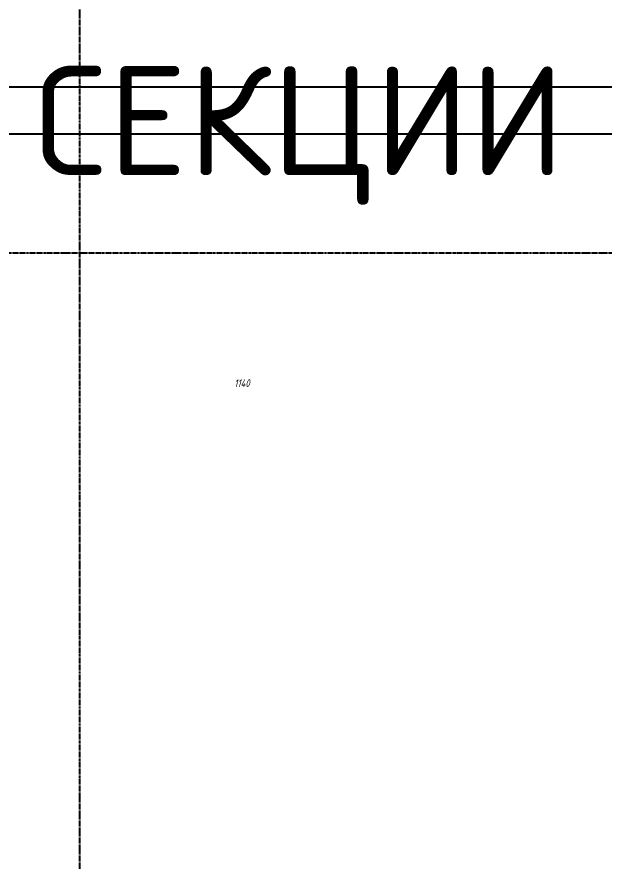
# Model space of a CAD drawing. Header units: millimetres. Extents: x 2140 to 223837, y 2113 to 170313.
# Drawn here: x 39761 to 43523, y 91862 to 97273 of the extents above; entities that cross this region are included whole.
import ezdxf

# ---------------------------------------------------------------- set-up
doc = ezdxf.new("R2010")
doc.units = ezdxf.units.MM
doc.linetypes.add('Линия сетки', pattern=[22.225, 12.7, -3.175, 3.175, -3.175])
doc.layers.add('Стены', color=7, linetype='Continuous')
doc.styles.add('GOST 2.304', font='CS_Gost2304.shx', dxfattribs={"oblique": 15})
doc.styles.get("Standard").update_dxf_attribs({"font": 'isocpeur.ttf'})
doc.dimstyles.new('Оборудование', dxfattribs={"dimscale": 0, "dimtxt": 50, "dimasz": 3, "dimexe": 1.25, "dimexo": 0, "dimtad": 1, "dimtoh": 1, "dimdec": 0, "dimtxsty": 'GOST 2.304', "dimblk": 'NONE', "dimcen": 5, "dimse1": 1, "dimse2": 1, "dimsd1": 1, "dimsd2": 1, "dimadec": 3, "dimazin": 2, "dimtfac": 0.75, "dimtdec": 0, "dimtmove": 1, "dimatfit": 3, "dimfxl": 1, "dimtolj": 1, "dimarcsym": 1})

# ---------------------------------------------------------------- blocks, each defined once
blk = doc.blocks.new('*U1286')
at = {"color": 0, "linetype": 'ByBlock'}
for p, q in [((82080, 150), (350, 150)), ((350, -150), (82080, -150))]:
    blk.add_line(p, q, dxfattribs=at)
blk = doc.blocks.new('*D350')
at = {"layer": 'Defpoints', "color": 0, "linetype": 'ByBlock', "transparency": 16777216}
for p in [(38493, 92786.9), (38493, 92728.9, 0), (39633, 92728.9)]:
    blk.add_point(p, dxfattribs=at)
at = {"color": 0, "linetype": 'ByBlock', "transparency": 16777216, "insert": (39063, 92812.6), "char_height": 50, "attachment_point": 5, "style": 'GOST 2.304'}
blk.add_mtext('\\A1;1140', dxfattribs=at)
blk = doc.blocks.new('_None')
blk = doc.blocks.new('*U1635')
at = {"color": 252, "true_color": 0x939598, "insert": (0, 0), "char_height": 700, "width": 12548.063, "attachment_point": 5}
blk.add_mtext('\\A1;ПРОЕЗДНЫЕ СЕКЦИИ', dxfattribs=at)
blk = doc.blocks.new('*U1636')
at = {"color": 0, "linetype": 'ByBlock', "lineweight": -2, "transparency": 16777216}
blk.add_blockref('*U1635', (0, 0), dxfattribs=at)
blk = doc.blocks.new('Помещение')
at = {"color": 9, "linetype": 'Линия сетки', "true_color": 0xc7c8ca}
for p, q in [((38021.9036, 162172.4828), (38021.9036, 22887.2413)), ((113992.9741, 93644.9347), (7061.0864, 93644.9347))]:
    blk.add_line(p, q, dxfattribs=at)
at = {"color": 253, "linetype": 'ByBlock', "true_color": 0x9898cc}
dim = blk.add_linear_dim(base=(38493.0226, 92786.9345, 0), p1=(39633.0226, 92728.9345, 0), p2=(38493.0226, 92728.9345, 0), dimstyle='Оборудование', override={"dimscale": 1}, dxfattribs=at)
dim.commit()
dim.dimension.update_dxf_attribs({"geometry": '*D350', "text_midpoint": (39063.0226, 92812.5595, 0)})

msp = doc.modelspace()

# ---------------------------------------------------------------- block references
at = {"color": 251, "linetype": 'ByBlock', "true_color": 0x636466}
msp.add_blockref('*U1286', (25371.5, 96672.9), dxfattribs=at)

# ---------------------------------------------------------------- next in the draw order: block references
at = {"layer": 'Стены'}
msp.add_blockref('Помещение', (2139.8, 2112.9), dxfattribs=at)

# ---------------------------------------------------------------- next in the draw order: block references
msp.add_blockref('*U1636', (38708, 96514))

doc.saveas('drawing.dxf')
